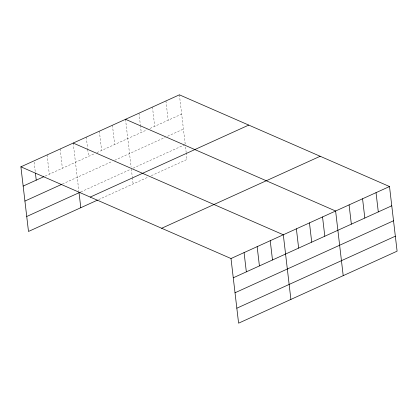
<?xml version="1.0" encoding="UTF-8"?>
<svg xmlns="http://www.w3.org/2000/svg" width="418" height="418" viewBox="0 0 418 418"><rect width="100%" height="100%" fill="white"/><g stroke="black" fill="none" stroke-linecap="round" stroke-linejoin="round"><path stroke-width="0.31" stroke-dasharray="2.09 1.57" d="M45.154 176.098L94.489 153.683M96.866 152.607L147.105 129.784M150.036 128.451L181.668 114.083M62.371 184.051L112.296 161.369M114.678 160.293L165.267 137.308M167.613 136.242L183.429 129.058M80.826 191.919L130.756 169.243M133.107 168.172L184.651 144.753M98.632 199.605L148.338 177.028M151.269 175.696L186.998 159.467L186.266 153.223M179.406 94.818L185.242 144.487M185.535 146.984L186.193 152.601M165.93 100.942L168.193 120.206M152.46 107.06L154.723 126.325M138.985 113.179L140.344 124.736M140.422 125.379L141.247 132.443M125.515 119.302L131.121 167.043M131.346 168.971L132.302 177.08M132.375 177.707L133.107 183.946M112.437 125.243L114.699 144.503M99.359 131.179L101.621 150.443M86.286 137.12L87.639 148.677M87.717 149.32L88.548 156.384M73.207 143.06L78.892 191.444M60.129 149.001L62.392 168.266M47.051 154.942L49.319 174.207M34.13 162.168L35.337 172.441"/><path stroke-width="0.63" d="M20.9 166.824L179.406 94.818L389.508 186.532L397.1 251.176L238.594 323.182L231.002 258.533L20.9 166.824L28.492 231.467L97.446 200.149M23.162 186.088L43.968 176.636M24.923 201.063L61.775 184.322M26.736 216.493L80.23 192.191M90.236 197.087L248.736 125.087M161.667 228.27L320.172 156.269M231.002 258.533L389.508 186.532M233.265 277.798L391.77 205.797M235.026 292.772L393.526 220.772M236.834 308.202L395.339 236.201M125.515 119.302L335.612 211.012L343.209 275.661M73.207 143.06L283.31 234.775L290.902 299.419M376.033 192.651L378.295 211.916M362.558 198.775L364.825 218.034M349.087 204.893L351.35 224.158M322.539 216.952L324.802 236.217M309.461 222.893L311.724 242.158M296.383 228.834L298.645 248.099M270.232 240.716L272.494 259.98M257.154 246.657L259.416 265.916M244.075 252.592L246.343 271.857M79.044 192.729L80.799 207.709M35.41 173.083L36.241 180.148"/></g></svg>
